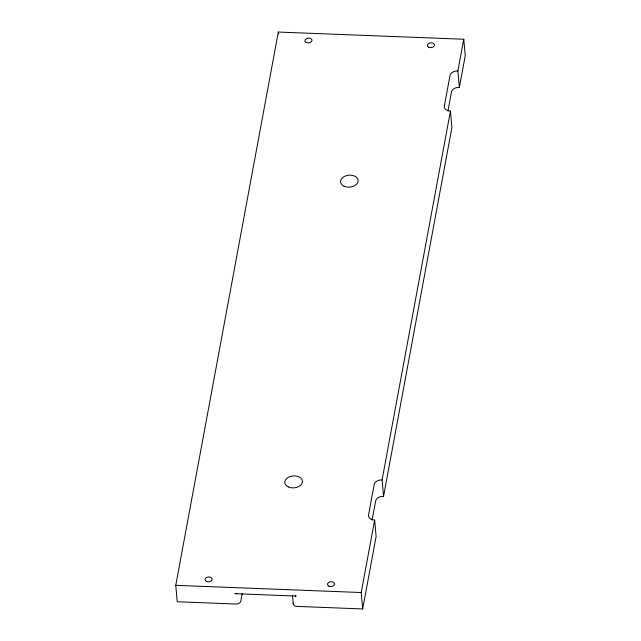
<?xml version="1.0" encoding="UTF-8"?>
<svg xmlns="http://www.w3.org/2000/svg" width="641" height="641" viewBox="0 0 641 641"><rect width="100%" height="100%" fill="white"/><g stroke="black" fill="none" stroke-linecap="round" stroke-linejoin="round"><path stroke-width="0.96" d="M242.178 593.646L240.776 601.194A4.415 2.997 -5.1 0 1 235.848 604.03L177.237 601.763L175.762 585.337L278.314 32.05L463.763 39.237L465.238 55.663L459.365 87.352A7.067 4.799 -5.1 0 0 451.472 91.887L447.931 110.981M372.133 519.963L375.674 500.869A7.067 4.799 -5.1 0 1 383.558 496.326L451.913 127.527L450.447 111.101A7.067 4.799 -5.1 0 1 444.341 106.021L450.006 75.462A7.067 4.799 -5.1 0 1 457.89 70.927L463.763 39.237M293.266 603.229A4.415 2.997 -5.1 0 0 297.079 606.41L362.686 608.95L361.22 592.524L374.648 520.083A7.067 4.799 -5.1 0 1 368.543 514.995L374.2 484.444A7.067 4.799 -5.1 0 1 382.092 479.909L450.447 111.101M362.686 608.95L376.115 536.509L374.648 520.083M175.762 585.337L361.22 592.524M457.89 70.927L459.365 87.352M382.092 479.909L383.558 496.326M278.314 32.05L278.482 33.981M292.512 595.553L293.266 604.014M237.178 593.366A4.415 2.997 -5.1 0 1 234.918 593.686L296.158 596.058A4.415 2.997 -5.1 0 1 295.044 595.914M306.334 42.506A3.534 2.396 -5.1 0 0 311.967 40.623A3.534 2.396 -5.1 0 0 307.103 38.34A3.534 2.396 -5.1 0 0 306.334 42.506M328.921 586.146A3.534 2.396 -5.1 0 0 334.554 584.263A3.534 2.396 -5.1 0 0 329.698 581.972A3.534 2.396 -5.1 0 0 328.921 586.146M428.797 47.25A3.534 2.396 -5.1 0 0 434.438 45.367A3.534 2.396 -5.1 0 0 429.574 43.083A3.534 2.396 -5.1 0 0 428.797 47.25M206.45 581.395A3.534 2.396 -5.1 0 0 212.091 579.512A3.534 2.396 -5.1 0 0 207.227 577.229A3.534 2.396 -5.1 0 0 206.45 581.395M288.282 486.92A8.838 5.993 -5.1 0 0 302.368 482.216A8.838 5.993 -5.1 0 0 290.213 476.503A8.838 5.993 -5.1 0 0 288.282 486.92M344.017 186.194A8.838 5.993 -5.1 0 0 358.103 181.499A8.838 5.993 -5.1 0 0 345.948 175.778A8.838 5.993 -5.1 0 0 344.017 186.194"/></g></svg>
